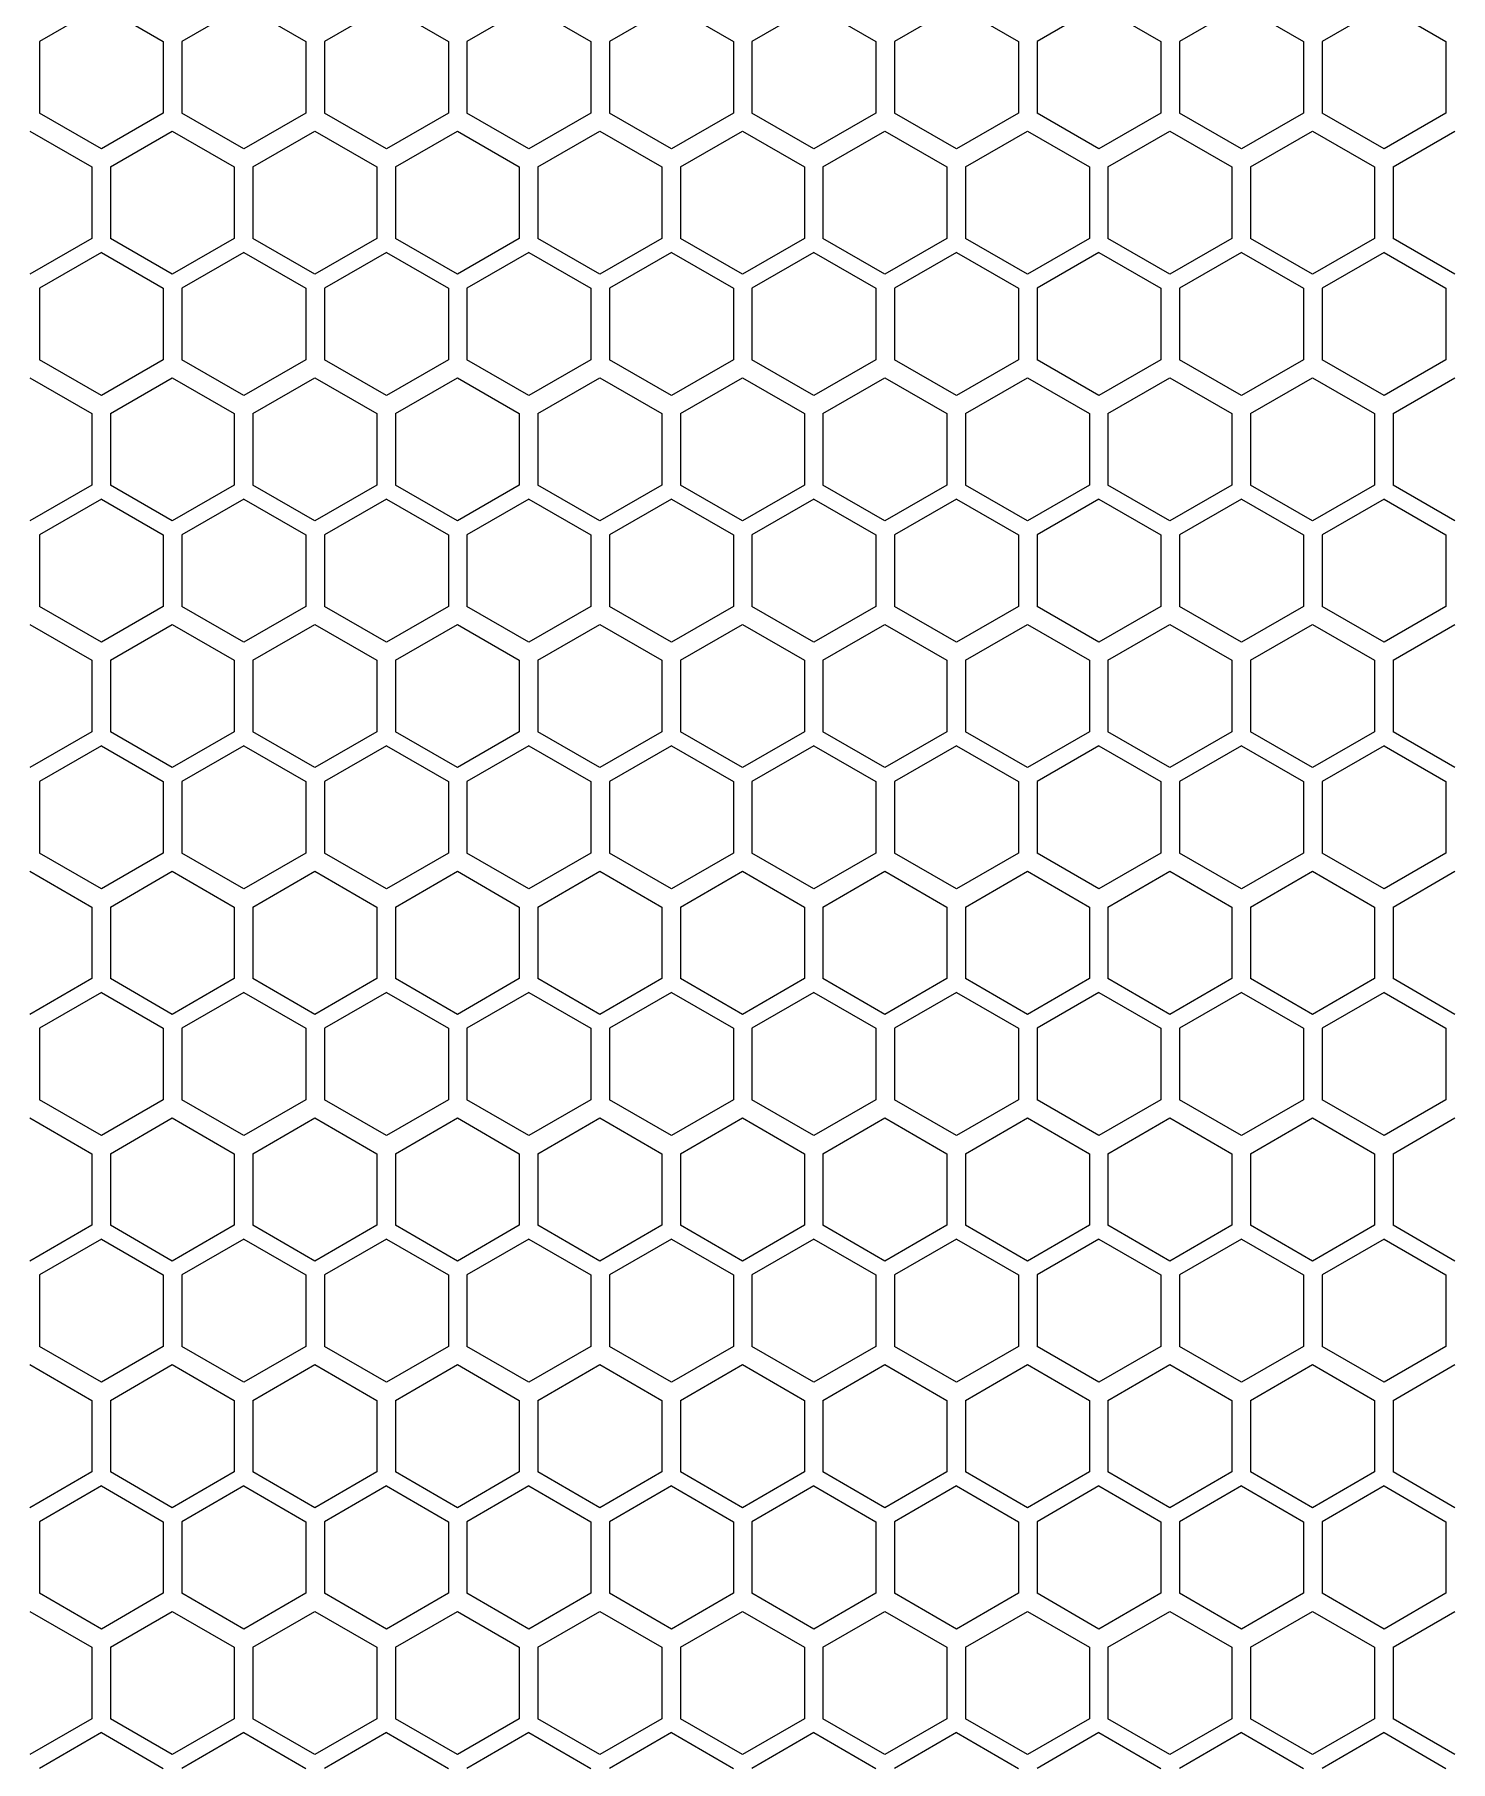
# Model space of a CAD drawing. Extents: x 61367 to 140945, y -1257 to 25588.
# Drawn here: x 73553.6 to 73645, y 15773.7 to 15885.2 of the extents above; entities that cross this region are included whole.
import ezdxf

# ---------------------------------------------------------------- set-up
doc = ezdxf.new("R2010")
doc.units = 0
doc.header["$MEASUREMENT"] = 0
doc.layers.get('0').update_dxf_attribs({"linetype": 'CONTINUOUS'})
doc.layers.add('4215-0412-2_0', color=7, linetype='CONTINUOUS')

# ---------------------------------------------------------------- blocks, each defined once
blk = doc.blocks.new('ERGRTHTHRT')
at = {"layer": '4215-0412-2_0', "color": 7, "linetype": 'Continuous'}
for p, q in [((-37616.3, -67806.57), (-37620.3, -67808.88)), ((-37616.3, -67806.57), (-37612.3, -67808.88)), ((-37607.1, -67806.57), (-37611.1, -67808.88)), ((-37607.1, -67806.57), (-37603.1, -67808.88)), ((-37597.9, -67806.57), (-37601.9, -67808.88)), ((-37597.9, -67806.57), (-37593.9, -67808.88)), ((-37588.7, -67806.57), (-37592.7, -67808.88)), ((-37588.7, -67806.57), (-37584.7, -67808.88)), ((-37579.5, -67806.57), (-37583.5, -67808.88)), ((-37579.5, -67806.57), (-37575.5, -67808.88)), ((-37570.3, -67806.57), (-37574.3, -67808.88)), ((-37570.3, -67806.57), (-37566.3, -67808.88)), ((-37561.1, -67806.57), (-37565.1, -67808.88)), ((-37561.1, -67806.57), (-37557.1, -67808.88)), ((-37551.9, -67806.57), (-37555.9, -67808.88)), ((-37551.9, -67806.57), (-37547.9, -67808.88)), ((-37542.7, -67806.57), (-37546.7, -67808.88)), ((-37542.7, -67806.57), (-37538.7, -67808.88)), ((-37533.5, -67806.57), (-37537.5, -67808.88)), ((-37533.5, -67806.57), (-37529.5, -67808.88)), ((-37620.3, -67808.88), (-37620.3, -67813.5)), ((-37612.3, -67808.88), (-37612.3, -67813.5)), ((-37611.1, -67808.88), (-37611.1, -67813.5)), ((-37603.1, -67808.88), (-37603.1, -67813.5)), ((-37601.9, -67808.88), (-37601.9, -67813.5)), ((-37593.9, -67808.88), (-37593.9, -67813.5)), ((-37592.7, -67808.88), (-37592.7, -67813.5)), ((-37584.7, -67808.88), (-37584.7, -67813.5)), ((-37583.5, -67808.88), (-37583.5, -67813.5)), ((-37575.5, -67808.88), (-37575.5, -67813.5)), ((-37574.3, -67808.88), (-37574.3, -67813.5)), ((-37566.3, -67808.88), (-37566.3, -67813.5)), ((-37565.1, -67808.88), (-37565.1, -67813.5)), ((-37557.1, -67808.88), (-37557.1, -67813.5)), ((-37555.9, -67808.88), (-37555.9, -67813.5)), ((-37547.9, -67808.88), (-37547.9, -67813.5)), ((-37546.7, -67808.88), (-37546.7, -67813.5)), ((-37538.7, -67808.88), (-37538.7, -67813.5)), ((-37537.5, -67808.88), (-37537.5, -67813.5)), ((-37529.5, -67808.88), (-37529.5, -67813.5)), ((-37616.3, -67815.81), (-37620.3, -67813.5)), ((-37612.3, -67813.5), (-37616.3, -67815.81)), ((-37607.1, -67815.81), (-37611.1, -67813.5)), ((-37603.1, -67813.5), (-37607.1, -67815.81)), ((-37597.9, -67815.81), (-37601.9, -67813.5)), ((-37593.9, -67813.5), (-37597.9, -67815.81)), ((-37588.7, -67815.81), (-37592.7, -67813.5)), ((-37584.7, -67813.5), (-37588.7, -67815.81)), ((-37579.5, -67815.81), (-37583.5, -67813.5)), ((-37575.5, -67813.5), (-37579.5, -67815.81)), ((-37570.3, -67815.81), (-37574.3, -67813.5)), ((-37566.3, -67813.5), (-37570.3, -67815.81)), ((-37561.1, -67815.81), (-37565.1, -67813.5)), ((-37557.1, -67813.5), (-37561.1, -67815.81)), ((-37551.9, -67815.81), (-37555.9, -67813.5)), ((-37547.9, -67813.5), (-37551.9, -67815.81)), ((-37542.7, -67815.81), (-37546.7, -67813.5)), ((-37538.7, -67813.5), (-37542.7, -67815.81)), ((-37533.5, -67815.81), (-37537.5, -67813.5)), ((-37529.5, -67813.5), (-37533.5, -67815.81)), ((-37620.92, -67814.67), (-37616.92, -67816.98)), ((-37615.72, -67816.98), (-37611.72, -67814.67)), ((-37611.72, -67814.67), (-37607.72, -67816.98)), ((-37606.52, -67816.98), (-37602.52, -67814.67)), ((-37602.52, -67814.67), (-37598.52, -67816.98)), ((-37597.32, -67816.98), (-37593.32, -67814.67)), ((-37593.32, -67814.67), (-37589.32, -67816.98)), ((-37588.12, -67816.98), (-37584.12, -67814.67)), ((-37584.12, -67814.67), (-37580.12, -67816.98)), ((-37578.92, -67816.98), (-37574.92, -67814.67)), ((-37574.92, -67814.67), (-37570.92, -67816.98)), ((-37569.72, -67816.98), (-37565.72, -67814.67)), ((-37565.72, -67814.67), (-37561.72, -67816.98)), ((-37560.52, -67816.98), (-37556.52, -67814.67)), ((-37556.52, -67814.67), (-37552.52, -67816.98)), ((-37551.32, -67816.98), (-37547.32, -67814.67)), ((-37547.32, -67814.67), (-37543.32, -67816.98)), ((-37542.12, -67816.98), (-37538.12, -67814.67)), ((-37538.12, -67814.67), (-37534.12, -67816.98)), ((-37532.92, -67816.98), (-37528.92, -67814.67)), ((-37616.92, -67816.98), (-37616.92, -67821.6)), ((-37615.72, -67816.98), (-37615.72, -67821.6)), ((-37607.72, -67816.98), (-37607.72, -67821.6)), ((-37606.52, -67816.98), (-37606.52, -67821.6)), ((-37598.52, -67816.98), (-37598.52, -67821.6)), ((-37597.32, -67816.98), (-37597.32, -67821.6)), ((-37589.32, -67816.98), (-37589.32, -67821.6)), ((-37588.12, -67816.98), (-37588.12, -67821.6)), ((-37580.12, -67816.98), (-37580.12, -67821.6)), ((-37578.92, -67816.98), (-37578.92, -67821.6)), ((-37570.92, -67816.98), (-37570.92, -67821.6)), ((-37569.72, -67816.98), (-37569.72, -67821.6)), ((-37561.72, -67816.98), (-37561.72, -67821.6)), ((-37560.52, -67816.98), (-37560.52, -67821.6)), ((-37552.52, -67816.98), (-37552.52, -67821.6)), ((-37551.32, -67816.98), (-37551.32, -67821.6)), ((-37543.32, -67816.98), (-37543.32, -67821.6)), ((-37542.12, -67816.98), (-37542.12, -67821.6)), ((-37534.12, -67816.98), (-37534.12, -67821.6)), ((-37532.92, -67816.98), (-37532.92, -67821.6)), ((-37616.92, -67821.6), (-37620.92, -67823.91)), ((-37616.3, -67822.5), (-37620.3, -67824.81)), ((-37616.3, -67822.5), (-37612.3, -67824.81)), ((-37611.72, -67823.91), (-37615.72, -67821.6)), ((-37607.72, -67821.6), (-37611.72, -67823.91)), ((-37607.1, -67822.5), (-37611.1, -67824.81)), ((-37607.1, -67822.5), (-37603.1, -67824.81)), ((-37602.52, -67823.91), (-37606.52, -67821.6)), ((-37598.52, -67821.6), (-37602.52, -67823.91)), ((-37597.9, -67822.5), (-37601.9, -67824.81)), ((-37597.9, -67822.5), (-37593.9, -67824.81)), ((-37593.32, -67823.91), (-37597.32, -67821.6)), ((-37589.32, -67821.6), (-37593.32, -67823.91)), ((-37588.7, -67822.5), (-37592.7, -67824.81)), ((-37588.7, -67822.5), (-37584.7, -67824.81)), ((-37584.12, -67823.91), (-37588.12, -67821.6)), ((-37580.12, -67821.6), (-37584.12, -67823.91)), ((-37579.5, -67822.5), (-37583.5, -67824.81)), ((-37579.5, -67822.5), (-37575.5, -67824.81)), ((-37574.92, -67823.91), (-37578.92, -67821.6)), ((-37570.92, -67821.6), (-37574.92, -67823.91)), ((-37570.3, -67822.5), (-37574.3, -67824.81)), ((-37570.3, -67822.5), (-37566.3, -67824.81)), ((-37565.72, -67823.91), (-37569.72, -67821.6)), ((-37561.72, -67821.6), (-37565.72, -67823.91)), ((-37561.1, -67822.5), (-37565.1, -67824.81)), ((-37561.1, -67822.5), (-37557.1, -67824.81)), ((-37556.52, -67823.91), (-37560.52, -67821.6)), ((-37552.52, -67821.6), (-37556.52, -67823.91)), ((-37551.9, -67822.5), (-37555.9, -67824.81)), ((-37551.9, -67822.5), (-37547.9, -67824.81)), ((-37547.32, -67823.91), (-37551.32, -67821.6)), ((-37543.32, -67821.6), (-37547.32, -67823.91)), ((-37542.7, -67822.5), (-37546.7, -67824.81)), ((-37542.7, -67822.5), (-37538.7, -67824.81)), ((-37538.12, -67823.91), (-37542.12, -67821.6)), ((-37534.12, -67821.6), (-37538.12, -67823.91)), ((-37533.5, -67822.5), (-37537.5, -67824.81)), ((-37533.5, -67822.5), (-37529.5, -67824.81)), ((-37528.92, -67823.91), (-37532.92, -67821.6)), ((-37620.3, -67824.81), (-37620.3, -67829.43)), ((-37612.3, -67824.81), (-37612.3, -67829.43)), ((-37611.1, -67824.81), (-37611.1, -67829.43)), ((-37603.1, -67824.81), (-37603.1, -67829.43)), ((-37601.9, -67824.81), (-37601.9, -67829.43)), ((-37593.9, -67824.81), (-37593.9, -67829.43)), ((-37592.7, -67824.81), (-37592.7, -67829.43)), ((-37584.7, -67824.81), (-37584.7, -67829.43)), ((-37583.5, -67824.81), (-37583.5, -67829.43)), ((-37575.5, -67824.81), (-37575.5, -67829.43)), ((-37574.3, -67824.81), (-37574.3, -67829.43)), ((-37566.3, -67824.81), (-37566.3, -67829.43)), ((-37565.1, -67824.81), (-37565.1, -67829.43)), ((-37557.1, -67824.81), (-37557.1, -67829.43)), ((-37555.9, -67824.81), (-37555.9, -67829.43)), ((-37547.9, -67824.81), (-37547.9, -67829.43)), ((-37546.7, -67824.81), (-37546.7, -67829.43)), ((-37538.7, -67824.81), (-37538.7, -67829.43)), ((-37537.5, -67824.81), (-37537.5, -67829.43)), ((-37529.5, -67824.81), (-37529.5, -67829.43)), ((-37616.3, -67831.74), (-37620.3, -67829.43)), ((-37612.3, -67829.43), (-37616.3, -67831.74)), ((-37607.1, -67831.74), (-37611.1, -67829.43)), ((-37603.1, -67829.43), (-37607.1, -67831.74)), ((-37597.9, -67831.74), (-37601.9, -67829.43)), ((-37593.9, -67829.43), (-37597.9, -67831.74)), ((-37588.7, -67831.74), (-37592.7, -67829.43)), ((-37584.7, -67829.43), (-37588.7, -67831.74)), ((-37579.5, -67831.74), (-37583.5, -67829.43)), ((-37575.5, -67829.43), (-37579.5, -67831.74)), ((-37570.3, -67831.74), (-37574.3, -67829.43)), ((-37566.3, -67829.43), (-37570.3, -67831.74)), ((-37561.1, -67831.74), (-37565.1, -67829.43)), ((-37557.1, -67829.43), (-37561.1, -67831.74)), ((-37551.9, -67831.74), (-37555.9, -67829.43)), ((-37547.9, -67829.43), (-37551.9, -67831.74)), ((-37542.7, -67831.74), (-37546.7, -67829.43)), ((-37538.7, -67829.43), (-37542.7, -67831.74)), ((-37533.5, -67831.74), (-37537.5, -67829.43)), ((-37529.5, -67829.43), (-37533.5, -67831.74)), ((-37620.92, -67830.6), (-37616.92, -67832.91)), ((-37615.72, -67832.91), (-37611.72, -67830.6)), ((-37611.72, -67830.6), (-37607.72, -67832.91)), ((-37606.52, -67832.91), (-37602.52, -67830.6)), ((-37602.52, -67830.6), (-37598.52, -67832.91)), ((-37597.32, -67832.91), (-37593.32, -67830.6)), ((-37593.32, -67830.6), (-37589.32, -67832.91)), ((-37588.12, -67832.91), (-37584.12, -67830.6)), ((-37584.12, -67830.6), (-37580.12, -67832.91)), ((-37578.92, -67832.91), (-37574.92, -67830.6)), ((-37574.92, -67830.6), (-37570.92, -67832.91)), ((-37569.72, -67832.91), (-37565.72, -67830.6)), ((-37565.72, -67830.6), (-37561.72, -67832.91)), ((-37560.52, -67832.91), (-37556.52, -67830.6)), ((-37556.52, -67830.6), (-37552.52, -67832.91)), ((-37551.32, -67832.91), (-37547.32, -67830.6)), ((-37547.32, -67830.6), (-37543.32, -67832.91)), ((-37542.12, -67832.91), (-37538.12, -67830.6)), ((-37538.12, -67830.6), (-37534.12, -67832.91)), ((-37532.92, -67832.91), (-37528.92, -67830.6)), ((-37616.92, -67832.91), (-37616.92, -67837.53)), ((-37615.72, -67832.91), (-37615.72, -67837.53)), ((-37607.72, -67832.91), (-37607.72, -67837.53)), ((-37606.52, -67832.91), (-37606.52, -67837.53)), ((-37598.52, -67832.91), (-37598.52, -67837.53)), ((-37597.32, -67832.91), (-37597.32, -67837.53)), ((-37589.32, -67832.91), (-37589.32, -67837.53)), ((-37588.12, -67832.91), (-37588.12, -67837.53)), ((-37580.12, -67832.91), (-37580.12, -67837.53)), ((-37578.92, -67832.91), (-37578.92, -67837.53)), ((-37570.92, -67832.91), (-37570.92, -67837.53)), ((-37569.72, -67832.91), (-37569.72, -67837.53)), ((-37561.72, -67832.91), (-37561.72, -67837.53)), ((-37560.52, -67832.91), (-37560.52, -67837.53)), ((-37552.52, -67832.91), (-37552.52, -67837.53)), ((-37551.32, -67832.91), (-37551.32, -67837.53)), ((-37543.32, -67832.91), (-37543.32, -67837.53)), ((-37542.12, -67832.91), (-37542.12, -67837.53)), ((-37534.12, -67832.91), (-37534.12, -67837.53)), ((-37532.92, -67832.91), (-37532.92, -67837.53)), ((-37616.92, -67837.53), (-37620.92, -67839.84)), ((-37611.72, -67839.84), (-37615.72, -67837.53)), ((-37607.72, -67837.53), (-37611.72, -67839.84)), ((-37602.52, -67839.84), (-37606.52, -67837.53)), ((-37598.52, -67837.53), (-37602.52, -67839.84)), ((-37593.32, -67839.84), (-37597.32, -67837.53)), ((-37589.32, -67837.53), (-37593.32, -67839.84)), ((-37584.12, -67839.84), (-37588.12, -67837.53)), ((-37580.12, -67837.53), (-37584.12, -67839.84)), ((-37574.92, -67839.84), (-37578.92, -67837.53)), ((-37570.92, -67837.53), (-37574.92, -67839.84)), ((-37565.72, -67839.84), (-37569.72, -67837.53)), ((-37561.72, -67837.53), (-37565.72, -67839.84)), ((-37556.52, -67839.84), (-37560.52, -67837.53)), ((-37552.52, -67837.53), (-37556.52, -67839.84)), ((-37547.32, -67839.84), (-37551.32, -67837.53)), ((-37543.32, -67837.53), (-37547.32, -67839.84)), ((-37538.12, -67839.84), (-37542.12, -67837.53)), ((-37534.12, -67837.53), (-37538.12, -67839.84)), ((-37528.92, -67839.84), (-37532.92, -67837.53)), ((-37616.3, -67838.43), (-37620.3, -67840.74)), ((-37616.3, -67838.43), (-37612.3, -67840.74)), ((-37607.1, -67838.43), (-37611.1, -67840.74)), ((-37607.1, -67838.43), (-37603.1, -67840.74)), ((-37597.9, -67838.43), (-37601.9, -67840.74)), ((-37597.9, -67838.43), (-37593.9, -67840.74)), ((-37588.7, -67838.43), (-37592.7, -67840.74)), ((-37588.7, -67838.43), (-37584.7, -67840.74)), ((-37579.5, -67838.43), (-37583.5, -67840.74)), ((-37579.5, -67838.43), (-37575.5, -67840.74)), ((-37570.3, -67838.43), (-37574.3, -67840.74)), ((-37570.3, -67838.43), (-37566.3, -67840.74)), ((-37561.1, -67838.43), (-37565.1, -67840.74)), ((-37561.1, -67838.43), (-37557.1, -67840.74)), ((-37551.9, -67838.43), (-37555.9, -67840.74)), ((-37551.9, -67838.43), (-37547.9, -67840.74)), ((-37542.7, -67838.43), (-37546.7, -67840.74)), ((-37542.7, -67838.43), (-37538.7, -67840.74)), ((-37533.5, -67838.43), (-37537.5, -67840.74)), ((-37533.5, -67838.43), (-37529.5, -67840.74)), ((-37620.3, -67840.74), (-37620.3, -67845.36)), ((-37612.3, -67840.74), (-37612.3, -67845.36)), ((-37611.1, -67840.74), (-37611.1, -67845.36)), ((-37603.1, -67840.74), (-37603.1, -67845.36)), ((-37601.9, -67840.74), (-37601.9, -67845.36)), ((-37593.9, -67840.74), (-37593.9, -67845.36)), ((-37592.7, -67840.74), (-37592.7, -67845.36)), ((-37584.7, -67840.74), (-37584.7, -67845.36)), ((-37583.5, -67840.74), (-37583.5, -67845.36)), ((-37575.5, -67840.74), (-37575.5, -67845.36)), ((-37574.3, -67840.74), (-37574.3, -67845.36)), ((-37566.3, -67840.74), (-37566.3, -67845.36)), ((-37565.1, -67840.74), (-37565.1, -67845.36)), ((-37557.1, -67840.74), (-37557.1, -67845.36)), ((-37555.9, -67840.74), (-37555.9, -67845.36)), ((-37547.9, -67840.74), (-37547.9, -67845.36)), ((-37546.7, -67840.74), (-37546.7, -67845.36)), ((-37538.7, -67840.74), (-37538.7, -67845.36)), ((-37537.5, -67840.74), (-37537.5, -67845.36)), ((-37529.5, -67840.74), (-37529.5, -67845.36)), ((-37616.3, -67847.67), (-37620.3, -67845.36)), ((-37612.3, -67845.36), (-37616.3, -67847.67)), ((-37607.1, -67847.67), (-37611.1, -67845.36)), ((-37603.1, -67845.36), (-37607.1, -67847.67)), ((-37597.9, -67847.67), (-37601.9, -67845.36)), ((-37593.9, -67845.36), (-37597.9, -67847.67)), ((-37588.7, -67847.67), (-37592.7, -67845.36)), ((-37584.7, -67845.36), (-37588.7, -67847.67)), ((-37579.5, -67847.67), (-37583.5, -67845.36)), ((-37575.5, -67845.36), (-37579.5, -67847.67)), ((-37570.3, -67847.67), (-37574.3, -67845.36)), ((-37566.3, -67845.36), (-37570.3, -67847.67)), ((-37561.1, -67847.67), (-37565.1, -67845.36)), ((-37557.1, -67845.36), (-37561.1, -67847.67)), ((-37551.9, -67847.67), (-37555.9, -67845.36)), ((-37547.9, -67845.36), (-37551.9, -67847.67)), ((-37542.7, -67847.67), (-37546.7, -67845.36)), ((-37538.7, -67845.36), (-37542.7, -67847.67)), ((-37533.5, -67847.67), (-37537.5, -67845.36)), ((-37529.5, -67845.36), (-37533.5, -67847.67)), ((-37620.92, -67846.53), (-37616.92, -67848.84)), ((-37615.72, -67848.84), (-37611.72, -67846.53)), ((-37611.72, -67846.53), (-37607.72, -67848.84)), ((-37606.52, -67848.84), (-37602.52, -67846.53)), ((-37602.52, -67846.53), (-37598.52, -67848.84)), ((-37597.32, -67848.84), (-37593.32, -67846.53)), ((-37593.32, -67846.53), (-37589.32, -67848.84)), ((-37588.12, -67848.84), (-37584.12, -67846.53)), ((-37584.12, -67846.53), (-37580.12, -67848.84)), ((-37578.92, -67848.84), (-37574.92, -67846.53)), ((-37574.92, -67846.53), (-37570.92, -67848.84)), ((-37569.72, -67848.84), (-37565.72, -67846.53)), ((-37565.72, -67846.53), (-37561.72, -67848.84)), ((-37560.52, -67848.84), (-37556.52, -67846.53)), ((-37556.52, -67846.53), (-37552.52, -67848.84)), ((-37551.32, -67848.84), (-37547.32, -67846.53)), ((-37547.32, -67846.53), (-37543.32, -67848.84)), ((-37542.12, -67848.84), (-37538.12, -67846.53)), ((-37538.12, -67846.53), (-37534.12, -67848.84)), ((-37532.92, -67848.84), (-37528.92, -67846.53)), ((-37616.92, -67848.84), (-37616.92, -67853.46)), ((-37615.72, -67848.84), (-37615.72, -67853.46)), ((-37607.72, -67848.84), (-37607.72, -67853.46)), ((-37606.52, -67848.84), (-37606.52, -67853.46)), ((-37598.52, -67848.84), (-37598.52, -67853.46)), ((-37597.32, -67848.84), (-37597.32, -67853.46)), ((-37589.32, -67848.84), (-37589.32, -67853.46)), ((-37588.12, -67848.84), (-37588.12, -67853.46)), ((-37580.12, -67848.84), (-37580.12, -67853.46)), ((-37578.92, -67848.84), (-37578.92, -67853.46)), ((-37570.92, -67848.84), (-37570.92, -67853.46)), ((-37569.72, -67848.84), (-37569.72, -67853.46)), ((-37561.72, -67848.84), (-37561.72, -67853.46)), ((-37560.52, -67848.84), (-37560.52, -67853.46)), ((-37552.52, -67848.84), (-37552.52, -67853.46)), ((-37551.32, -67848.84), (-37551.32, -67853.46)), ((-37543.32, -67848.84), (-37543.32, -67853.46)), ((-37542.12, -67848.84), (-37542.12, -67853.46)), ((-37534.12, -67848.84), (-37534.12, -67853.46)), ((-37532.92, -67848.84), (-37532.92, -67853.46)), ((-37616.92, -67853.46), (-37620.92, -67855.77)), ((-37611.72, -67855.77), (-37615.72, -67853.46)), ((-37607.72, -67853.46), (-37611.72, -67855.77)), ((-37602.52, -67855.77), (-37606.52, -67853.46)), ((-37598.52, -67853.46), (-37602.52, -67855.77)), ((-37593.32, -67855.77), (-37597.32, -67853.46)), ((-37589.32, -67853.46), (-37593.32, -67855.77)), ((-37584.12, -67855.77), (-37588.12, -67853.46)), ((-37580.12, -67853.46), (-37584.12, -67855.77)), ((-37574.92, -67855.77), (-37578.92, -67853.46)), ((-37570.92, -67853.46), (-37574.92, -67855.77)), ((-37565.72, -67855.77), (-37569.72, -67853.46)), ((-37561.72, -67853.46), (-37565.72, -67855.77)), ((-37556.52, -67855.77), (-37560.52, -67853.46)), ((-37552.52, -67853.46), (-37556.52, -67855.77)), ((-37547.32, -67855.77), (-37551.32, -67853.46)), ((-37543.32, -67853.46), (-37547.32, -67855.77)), ((-37538.12, -67855.77), (-37542.12, -67853.46)), ((-37534.12, -67853.46), (-37538.12, -67855.77)), ((-37528.92, -67855.77), (-37532.92, -67853.46)), ((-37616.3, -67854.36), (-37620.3, -67856.67)), ((-37616.3, -67854.36), (-37612.3, -67856.67)), ((-37607.1, -67854.36), (-37611.1, -67856.67)), ((-37607.1, -67854.36), (-37603.1, -67856.67)), ((-37597.9, -67854.36), (-37601.9, -67856.67)), ((-37597.9, -67854.36), (-37593.9, -67856.67)), ((-37588.7, -67854.36), (-37592.7, -67856.67)), ((-37588.7, -67854.36), (-37584.7, -67856.67)), ((-37579.5, -67854.36), (-37583.5, -67856.67)), ((-37579.5, -67854.36), (-37575.5, -67856.67)), ((-37570.3, -67854.36), (-37574.3, -67856.67)), ((-37570.3, -67854.36), (-37566.3, -67856.67)), ((-37561.1, -67854.36), (-37565.1, -67856.67)), ((-37561.1, -67854.36), (-37557.1, -67856.67)), ((-37551.9, -67854.36), (-37555.9, -67856.67)), ((-37551.9, -67854.36), (-37547.9, -67856.67)), ((-37542.7, -67854.36), (-37546.7, -67856.67)), ((-37542.7, -67854.36), (-37538.7, -67856.67)), ((-37533.5, -67854.36), (-37537.5, -67856.67)), ((-37533.5, -67854.36), (-37529.5, -67856.67)), ((-37620.3, -67856.67), (-37620.3, -67861.29)), ((-37612.3, -67856.67), (-37612.3, -67861.29)), ((-37611.1, -67856.67), (-37611.1, -67861.29)), ((-37603.1, -67856.67), (-37603.1, -67861.29)), ((-37601.9, -67856.67), (-37601.9, -67861.29)), ((-37593.9, -67856.67), (-37593.9, -67861.29)), ((-37592.7, -67856.67), (-37592.7, -67861.29)), ((-37584.7, -67856.67), (-37584.7, -67861.29)), ((-37583.5, -67856.67), (-37583.5, -67861.29)), ((-37575.5, -67856.67), (-37575.5, -67861.29)), ((-37574.3, -67856.67), (-37574.3, -67861.29)), ((-37566.3, -67856.67), (-37566.3, -67861.29)), ((-37565.1, -67856.67), (-37565.1, -67861.29)), ((-37557.1, -67856.67), (-37557.1, -67861.29)), ((-37555.9, -67856.67), (-37555.9, -67861.29)), ((-37547.9, -67856.67), (-37547.9, -67861.29)), ((-37546.7, -67856.67), (-37546.7, -67861.29)), ((-37538.7, -67856.67), (-37538.7, -67861.29)), ((-37537.5, -67856.67), (-37537.5, -67861.29)), ((-37529.5, -67856.67), (-37529.5, -67861.29)), ((-37616.3, -67863.6), (-37620.3, -67861.29)), ((-37612.3, -67861.29), (-37616.3, -67863.6)), ((-37607.1, -67863.6), (-37611.1, -67861.29)), ((-37603.1, -67861.29), (-37607.1, -67863.6)), ((-37597.9, -67863.6), (-37601.9, -67861.29)), ((-37593.9, -67861.29), (-37597.9, -67863.6)), ((-37588.7, -67863.6), (-37592.7, -67861.29)), ((-37584.7, -67861.29), (-37588.7, -67863.6)), ((-37579.5, -67863.6), (-37583.5, -67861.29)), ((-37575.5, -67861.29), (-37579.5, -67863.6)), ((-37570.3, -67863.6), (-37574.3, -67861.29)), ((-37566.3, -67861.29), (-37570.3, -67863.6)), ((-37561.1, -67863.6), (-37565.1, -67861.29)), ((-37557.1, -67861.29), (-37561.1, -67863.6)), ((-37551.9, -67863.6), (-37555.9, -67861.29)), ((-37547.9, -67861.29), (-37551.9, -67863.6)), ((-37542.7, -67863.6), (-37546.7, -67861.29)), ((-37538.7, -67861.29), (-37542.7, -67863.6)), ((-37533.5, -67863.6), (-37537.5, -67861.29)), ((-37529.5, -67861.29), (-37533.5, -67863.6)), ((-37620.92, -67862.46), (-37616.92, -67864.77)), ((-37615.72, -67864.77), (-37611.72, -67862.46)), ((-37611.72, -67862.46), (-37607.72, -67864.77)), ((-37606.52, -67864.77), (-37602.52, -67862.46)), ((-37602.52, -67862.46), (-37598.52, -67864.77)), ((-37597.32, -67864.77), (-37593.32, -67862.46)), ((-37593.32, -67862.46), (-37589.32, -67864.77)), ((-37588.12, -67864.77), (-37584.12, -67862.46)), ((-37584.12, -67862.46), (-37580.12, -67864.77)), ((-37578.92, -67864.77), (-37574.92, -67862.46)), ((-37574.92, -67862.46), (-37570.92, -67864.77)), ((-37569.72, -67864.77), (-37565.72, -67862.46)), ((-37565.72, -67862.46), (-37561.72, -67864.77)), ((-37560.52, -67864.77), (-37556.52, -67862.46)), ((-37556.52, -67862.46), (-37552.52, -67864.77)), ((-37551.32, -67864.77), (-37547.32, -67862.46)), ((-37547.32, -67862.46), (-37543.32, -67864.77)), ((-37542.12, -67864.77), (-37538.12, -67862.46)), ((-37538.12, -67862.46), (-37534.12, -67864.77)), ((-37532.92, -67864.77), (-37528.92, -67862.46)), ((-37616.92, -67864.77), (-37616.92, -67869.39)), ((-37615.72, -67864.77), (-37615.72, -67869.39)), ((-37607.72, -67864.77), (-37607.72, -67869.39)), ((-37606.52, -67864.77), (-37606.52, -67869.39)), ((-37598.52, -67864.77), (-37598.52, -67869.39)), ((-37597.32, -67864.77), (-37597.32, -67869.39)), ((-37589.32, -67864.77), (-37589.32, -67869.39)), ((-37588.12, -67864.77), (-37588.12, -67869.39)), ((-37580.12, -67864.77), (-37580.12, -67869.39)), ((-37578.92, -67864.77), (-37578.92, -67869.39)), ((-37570.92, -67864.77), (-37570.92, -67869.39)), ((-37569.72, -67864.77), (-37569.72, -67869.39)), ((-37561.72, -67864.77), (-37561.72, -67869.39)), ((-37560.52, -67864.77), (-37560.52, -67869.39)), ((-37552.52, -67864.77), (-37552.52, -67869.39)), ((-37551.32, -67864.77), (-37551.32, -67869.39)), ((-37543.32, -67864.77), (-37543.32, -67869.39)), ((-37542.12, -67864.77), (-37542.12, -67869.39)), ((-37534.12, -67864.77), (-37534.12, -67869.39)), ((-37532.92, -67864.77), (-37532.92, -67869.39)), ((-37616.92, -67869.39), (-37620.92, -67871.7)), ((-37611.72, -67871.7), (-37615.72, -67869.39)), ((-37607.72, -67869.39), (-37611.72, -67871.7)), ((-37602.52, -67871.7), (-37606.52, -67869.39)), ((-37598.52, -67869.39), (-37602.52, -67871.7)), ((-37593.32, -67871.7), (-37597.32, -67869.39)), ((-37589.32, -67869.39), (-37593.32, -67871.7)), ((-37584.12, -67871.7), (-37588.12, -67869.39)), ((-37580.12, -67869.39), (-37584.12, -67871.7)), ((-37574.92, -67871.7), (-37578.92, -67869.39)), ((-37570.92, -67869.39), (-37574.92, -67871.7)), ((-37565.72, -67871.7), (-37569.72, -67869.39)), ((-37561.72, -67869.39), (-37565.72, -67871.7)), ((-37556.52, -67871.7), (-37560.52, -67869.39)), ((-37552.52, -67869.39), (-37556.52, -67871.7)), ((-37547.32, -67871.7), (-37551.32, -67869.39)), ((-37543.32, -67869.39), (-37547.32, -67871.7)), ((-37538.12, -67871.7), (-37542.12, -67869.39)), ((-37534.12, -67869.39), (-37538.12, -67871.7)), ((-37528.92, -67871.7), (-37532.92, -67869.39)), ((-37616.3, -67870.29), (-37620.3, -67872.6)), ((-37616.3, -67870.29), (-37612.3, -67872.6)), ((-37607.1, -67870.29), (-37611.1, -67872.6)), ((-37607.1, -67870.29), (-37603.1, -67872.6)), ((-37597.9, -67870.29), (-37601.9, -67872.6)), ((-37597.9, -67870.29), (-37593.9, -67872.6)), ((-37588.7, -67870.29), (-37592.7, -67872.6)), ((-37588.7, -67870.29), (-37584.7, -67872.6)), ((-37579.5, -67870.29), (-37583.5, -67872.6)), ((-37579.5, -67870.29), (-37575.5, -67872.6)), ((-37570.3, -67870.29), (-37574.3, -67872.6)), ((-37570.3, -67870.29), (-37566.3, -67872.6)), ((-37561.1, -67870.29), (-37565.1, -67872.6)), ((-37561.1, -67870.29), (-37557.1, -67872.6)), ((-37551.9, -67870.29), (-37555.9, -67872.6)), ((-37551.9, -67870.29), (-37547.9, -67872.6)), ((-37542.7, -67870.29), (-37546.7, -67872.6)), ((-37542.7, -67870.29), (-37538.7, -67872.6)), ((-37533.5, -67870.29), (-37537.5, -67872.6)), ((-37533.5, -67870.29), (-37529.5, -67872.6)), ((-37620.3, -67872.6), (-37620.3, -67877.22)), ((-37612.3, -67872.6), (-37612.3, -67877.22)), ((-37611.1, -67872.6), (-37611.1, -67877.22)), ((-37603.1, -67872.6), (-37603.1, -67877.22)), ((-37601.9, -67872.6), (-37601.9, -67877.22)), ((-37593.9, -67872.6), (-37593.9, -67877.22)), ((-37592.7, -67872.6), (-37592.7, -67877.22)), ((-37584.7, -67872.6), (-37584.7, -67877.22)), ((-37583.5, -67872.6), (-37583.5, -67877.22)), ((-37575.5, -67872.6), (-37575.5, -67877.22)), ((-37574.3, -67872.6), (-37574.3, -67877.22)), ((-37566.3, -67872.6), (-37566.3, -67877.22)), ((-37565.1, -67872.6), (-37565.1, -67877.22)), ((-37557.1, -67872.6), (-37557.1, -67877.22)), ((-37555.9, -67872.6), (-37555.9, -67877.22)), ((-37547.9, -67872.6), (-37547.9, -67877.22)), ((-37546.7, -67872.6), (-37546.7, -67877.22)), ((-37538.7, -67872.6), (-37538.7, -67877.22)), ((-37537.5, -67872.6), (-37537.5, -67877.22)), ((-37529.5, -67872.6), (-37529.5, -67877.22)), ((-37616.3, -67879.53), (-37620.3, -67877.22)), ((-37612.3, -67877.22), (-37616.3, -67879.53)), ((-37607.1, -67879.53), (-37611.1, -67877.22)), ((-37603.1, -67877.22), (-37607.1, -67879.53)), ((-37597.9, -67879.53), (-37601.9, -67877.22)), ((-37593.9, -67877.22), (-37597.9, -67879.53)), ((-37588.7, -67879.53), (-37592.7, -67877.22)), ((-37584.7, -67877.22), (-37588.7, -67879.53)), ((-37579.5, -67879.53), (-37583.5, -67877.22)), ((-37575.5, -67877.22), (-37579.5, -67879.53)), ((-37570.3, -67879.53), (-37574.3, -67877.22)), ((-37566.3, -67877.22), (-37570.3, -67879.53)), ((-37561.1, -67879.53), (-37565.1, -67877.22)), ((-37557.1, -67877.22), (-37561.1, -67879.53)), ((-37551.9, -67879.53), (-37555.9, -67877.22)), ((-37547.9, -67877.22), (-37551.9, -67879.53)), ((-37542.7, -67879.53), (-37546.7, -67877.22)), ((-37538.7, -67877.22), (-37542.7, -67879.53)), ((-37533.5, -67879.53), (-37537.5, -67877.22)), ((-37529.5, -67877.22), (-37533.5, -67879.53)), ((-37620.92, -67878.39), (-37616.92, -67880.7)), ((-37615.72, -67880.7), (-37611.72, -67878.39)), ((-37611.72, -67878.39), (-37607.72, -67880.7)), ((-37606.52, -67880.7), (-37602.52, -67878.39)), ((-37602.52, -67878.39), (-37598.52, -67880.7)), ((-37597.32, -67880.7), (-37593.32, -67878.39)), ((-37593.32, -67878.39), (-37589.32, -67880.7)), ((-37588.12, -67880.7), (-37584.12, -67878.39)), ((-37584.12, -67878.39), (-37580.12, -67880.7)), ((-37578.92, -67880.7), (-37574.92, -67878.39)), ((-37574.92, -67878.39), (-37570.92, -67880.7)), ((-37569.72, -67880.7), (-37565.72, -67878.39)), ((-37565.72, -67878.39), (-37561.72, -67880.7)), ((-37560.52, -67880.7), (-37556.52, -67878.39)), ((-37556.52, -67878.39), (-37552.52, -67880.7)), ((-37551.32, -67880.7), (-37547.32, -67878.39)), ((-37547.32, -67878.39), (-37543.32, -67880.7)), ((-37542.12, -67880.7), (-37538.12, -67878.39)), ((-37538.12, -67878.39), (-37534.12, -67880.7)), ((-37532.92, -67880.7), (-37528.92, -67878.39)), ((-37616.92, -67880.7), (-37616.92, -67885.32)), ((-37615.72, -67880.7), (-37615.72, -67885.32)), ((-37607.72, -67880.7), (-37607.72, -67885.32)), ((-37606.52, -67880.7), (-37606.52, -67885.32)), ((-37598.52, -67880.7), (-37598.52, -67885.32)), ((-37597.32, -67880.7), (-37597.32, -67885.32)), ((-37589.32, -67880.7), (-37589.32, -67885.32)), ((-37588.12, -67880.7), (-37588.12, -67885.32)), ((-37580.12, -67880.7), (-37580.12, -67885.32)), ((-37578.92, -67880.7), (-37578.92, -67885.32)), ((-37570.92, -67880.7), (-37570.92, -67885.32)), ((-37569.72, -67880.7), (-37569.72, -67885.32)), ((-37561.72, -67880.7), (-37561.72, -67885.32)), ((-37560.52, -67880.7), (-37560.52, -67885.32)), ((-37552.52, -67880.7), (-37552.52, -67885.32)), ((-37551.32, -67880.7), (-37551.32, -67885.32)), ((-37543.32, -67880.7), (-37543.32, -67885.32)), ((-37542.12, -67880.7), (-37542.12, -67885.32)), ((-37534.12, -67880.7), (-37534.12, -67885.32)), ((-37532.92, -67880.7), (-37532.92, -67885.32)), ((-37616.92, -67885.32), (-37620.92, -67887.63)), ((-37611.72, -67887.63), (-37615.72, -67885.32)), ((-37607.72, -67885.32), (-37611.72, -67887.63)), ((-37602.52, -67887.63), (-37606.52, -67885.32)), ((-37598.52, -67885.32), (-37602.52, -67887.63)), ((-37593.32, -67887.63), (-37597.32, -67885.32)), ((-37589.32, -67885.32), (-37593.32, -67887.63)), ((-37584.12, -67887.63), (-37588.12, -67885.32)), ((-37580.12, -67885.32), (-37584.12, -67887.63)), ((-37574.92, -67887.63), (-37578.92, -67885.32)), ((-37570.92, -67885.32), (-37574.92, -67887.63)), ((-37565.72, -67887.63), (-37569.72, -67885.32)), ((-37561.72, -67885.32), (-37565.72, -67887.63)), ((-37556.52, -67887.63), (-37560.52, -67885.32)), ((-37552.52, -67885.32), (-37556.52, -67887.63)), ((-37547.32, -67887.63), (-37551.32, -67885.32)), ((-37543.32, -67885.32), (-37547.32, -67887.63)), ((-37538.12, -67887.63), (-37542.12, -67885.32)), ((-37534.12, -67885.32), (-37538.12, -67887.63)), ((-37528.92, -67887.63), (-37532.92, -67885.32)), ((-37616.3, -67886.22), (-37620.3, -67888.53)), ((-37616.3, -67886.22), (-37612.3, -67888.53)), ((-37607.1, -67886.22), (-37611.1, -67888.53)), ((-37607.1, -67886.22), (-37603.1, -67888.53)), ((-37597.9, -67886.22), (-37601.9, -67888.53)), ((-37597.9, -67886.22), (-37593.9, -67888.53)), ((-37588.7, -67886.22), (-37592.7, -67888.53)), ((-37588.7, -67886.22), (-37584.7, -67888.53)), ((-37579.5, -67886.22), (-37583.5, -67888.53)), ((-37579.5, -67886.22), (-37575.5, -67888.53)), ((-37570.3, -67886.22), (-37574.3, -67888.53)), ((-37570.3, -67886.22), (-37566.3, -67888.53)), ((-37561.1, -67886.22), (-37565.1, -67888.53)), ((-37561.1, -67886.22), (-37557.1, -67888.53)), ((-37551.9, -67886.22), (-37555.9, -67888.53)), ((-37551.9, -67886.22), (-37547.9, -67888.53)), ((-37542.7, -67886.22), (-37546.7, -67888.53)), ((-37542.7, -67886.22), (-37538.7, -67888.53)), ((-37533.5, -67886.22), (-37537.5, -67888.53)), ((-37533.5, -67886.22), (-37529.5, -67888.53)), ((-37620.3, -67888.53), (-37620.3, -67893.15)), ((-37612.3, -67888.53), (-37612.3, -67893.15)), ((-37611.1, -67888.53), (-37611.1, -67893.15)), ((-37603.1, -67888.53), (-37603.1, -67893.15)), ((-37601.9, -67888.53), (-37601.9, -67893.15)), ((-37593.9, -67888.53), (-37593.9, -67893.15)), ((-37592.7, -67888.53), (-37592.7, -67893.15)), ((-37584.7, -67888.53), (-37584.7, -67893.15)), ((-37583.5, -67888.53), (-37583.5, -67893.15)), ((-37575.5, -67888.53), (-37575.5, -67893.15)), ((-37574.3, -67888.53), (-37574.3, -67893.15)), ((-37566.3, -67888.53), (-37566.3, -67893.15)), ((-37565.1, -67888.53), (-37565.1, -67893.15)), ((-37557.1, -67888.53), (-37557.1, -67893.15)), ((-37555.9, -67888.53), (-37555.9, -67893.15)), ((-37547.9, -67888.53), (-37547.9, -67893.15)), ((-37546.7, -67888.53), (-37546.7, -67893.15)), ((-37538.7, -67888.53), (-37538.7, -67893.15)), ((-37537.5, -67888.53), (-37537.5, -67893.15)), ((-37529.5, -67888.53), (-37529.5, -67893.15)), ((-37616.3, -67895.46), (-37620.3, -67893.15)), ((-37612.3, -67893.15), (-37616.3, -67895.46)), ((-37607.1, -67895.46), (-37611.1, -67893.15)), ((-37603.1, -67893.15), (-37607.1, -67895.46)), ((-37597.9, -67895.46), (-37601.9, -67893.15)), ((-37593.9, -67893.15), (-37597.9, -67895.46)), ((-37588.7, -67895.46), (-37592.7, -67893.15)), ((-37584.7, -67893.15), (-37588.7, -67895.46)), ((-37579.5, -67895.46), (-37583.5, -67893.15)), ((-37575.5, -67893.15), (-37579.5, -67895.46)), ((-37570.3, -67895.46), (-37574.3, -67893.15)), ((-37566.3, -67893.15), (-37570.3, -67895.46)), ((-37561.1, -67895.46), (-37565.1, -67893.15)), ((-37557.1, -67893.15), (-37561.1, -67895.46)), ((-37551.9, -67895.46), (-37555.9, -67893.15)), ((-37547.9, -67893.15), (-37551.9, -67895.46)), ((-37542.7, -67895.46), (-37546.7, -67893.15)), ((-37538.7, -67893.15), (-37542.7, -67895.46)), ((-37533.5, -67895.46), (-37537.5, -67893.15)), ((-37529.5, -67893.15), (-37533.5, -67895.46)), ((-37620.92, -67894.32), (-37616.92, -67896.63)), ((-37615.72, -67896.63), (-37611.72, -67894.32)), ((-37611.72, -67894.32), (-37607.72, -67896.63)), ((-37606.52, -67896.63), (-37602.52, -67894.32)), ((-37602.52, -67894.32), (-37598.52, -67896.63)), ((-37597.32, -67896.63), (-37593.32, -67894.32)), ((-37593.32, -67894.32), (-37589.32, -67896.63)), ((-37588.12, -67896.63), (-37584.12, -67894.32)), ((-37584.12, -67894.32), (-37580.12, -67896.63)), ((-37578.92, -67896.63), (-37574.92, -67894.32)), ((-37574.92, -67894.32), (-37570.92, -67896.63)), ((-37569.72, -67896.63), (-37565.72, -67894.32)), ((-37565.72, -67894.32), (-37561.72, -67896.63)), ((-37560.52, -67896.63), (-37556.52, -67894.32)), ((-37556.52, -67894.32), (-37552.52, -67896.63)), ((-37551.32, -67896.63), (-37547.32, -67894.32)), ((-37547.32, -67894.32), (-37543.32, -67896.63)), ((-37542.12, -67896.63), (-37538.12, -67894.32)), ((-37538.12, -67894.32), (-37534.12, -67896.63)), ((-37532.92, -67896.63), (-37528.92, -67894.32)), ((-37616.92, -67896.63), (-37616.92, -67901.25)), ((-37615.72, -67896.63), (-37615.72, -67901.25)), ((-37607.72, -67896.63), (-37607.72, -67901.25)), ((-37606.52, -67896.63), (-37606.52, -67901.25)), ((-37598.52, -67896.63), (-37598.52, -67901.25)), ((-37597.32, -67896.63), (-37597.32, -67901.25)), ((-37589.32, -67896.63), (-37589.32, -67901.25)), ((-37588.12, -67896.63), (-37588.12, -67901.25)), ((-37580.12, -67896.63), (-37580.12, -67901.25)), ((-37578.92, -67896.63), (-37578.92, -67901.25)), ((-37570.92, -67896.63), (-37570.92, -67901.25)), ((-37569.72, -67896.63), (-37569.72, -67901.25)), ((-37561.72, -67896.63), (-37561.72, -67901.25)), ((-37560.52, -67896.63), (-37560.52, -67901.25)), ((-37552.52, -67896.63), (-37552.52, -67901.25)), ((-37551.32, -67896.63), (-37551.32, -67901.25)), ((-37543.32, -67896.63), (-37543.32, -67901.25)), ((-37542.12, -67896.63), (-37542.12, -67901.25)), ((-37534.12, -67896.63), (-37534.12, -67901.25)), ((-37532.92, -67896.63), (-37532.92, -67901.25)), ((-37616.92, -67901.25), (-37620.92, -67903.56)), ((-37611.72, -67903.56), (-37615.72, -67901.25)), ((-37607.72, -67901.25), (-37611.72, -67903.56)), ((-37602.52, -67903.56), (-37606.52, -67901.25)), ((-37598.52, -67901.25), (-37602.52, -67903.56)), ((-37593.32, -67903.56), (-37597.32, -67901.25)), ((-37589.32, -67901.25), (-37593.32, -67903.56)), ((-37584.12, -67903.56), (-37588.12, -67901.25)), ((-37580.12, -67901.25), (-37584.12, -67903.56)), ((-37574.92, -67903.56), (-37578.92, -67901.25)), ((-37570.92, -67901.25), (-37574.92, -67903.56)), ((-37565.72, -67903.56), (-37569.72, -67901.25)), ((-37561.72, -67901.25), (-37565.72, -67903.56)), ((-37556.52, -67903.56), (-37560.52, -67901.25)), ((-37552.52, -67901.25), (-37556.52, -67903.56)), ((-37547.32, -67903.56), (-37551.32, -67901.25)), ((-37543.32, -67901.25), (-37547.32, -67903.56)), ((-37538.12, -67903.56), (-37542.12, -67901.25)), ((-37534.12, -67901.25), (-37538.12, -67903.56)), ((-37528.92, -67903.56), (-37532.92, -67901.25)), ((-37616.3, -67902.15), (-37620.3, -67904.46)), ((-37616.3, -67902.15), (-37612.3, -67904.46)), ((-37607.1, -67902.15), (-37611.1, -67904.46)), ((-37607.1, -67902.15), (-37603.1, -67904.46)), ((-37597.9, -67902.15), (-37601.9, -67904.46)), ((-37597.9, -67902.15), (-37593.9, -67904.46)), ((-37588.7, -67902.15), (-37592.7, -67904.46)), ((-37588.7, -67902.15), (-37584.7, -67904.46)), ((-37579.5, -67902.15), (-37583.5, -67904.46)), ((-37579.5, -67902.15), (-37575.5, -67904.46)), ((-37570.3, -67902.15), (-37574.3, -67904.46)), ((-37570.3, -67902.15), (-37566.3, -67904.46)), ((-37561.1, -67902.15), (-37565.1, -67904.46)), ((-37561.1, -67902.15), (-37557.1, -67904.46)), ((-37551.9, -67902.15), (-37555.9, -67904.46)), ((-37551.9, -67902.15), (-37547.9, -67904.46)), ((-37542.7, -67902.15), (-37546.7, -67904.46)), ((-37542.7, -67902.15), (-37538.7, -67904.46)), ((-37533.5, -67902.15), (-37537.5, -67904.46)), ((-37533.5, -67902.15), (-37529.5, -67904.46)), ((-37620.3, -67904.46), (-37620.3, -67909.08)), ((-37612.3, -67904.46), (-37612.3, -67909.08)), ((-37611.1, -67904.46), (-37611.1, -67909.08)), ((-37603.1, -67904.46), (-37603.1, -67909.08)), ((-37601.9, -67904.46), (-37601.9, -67909.08)), ((-37593.9, -67904.46), (-37593.9, -67909.08)), ((-37592.7, -67904.46), (-37592.7, -67909.08)), ((-37584.7, -67904.46), (-37584.7, -67909.08)), ((-37583.5, -67904.46), (-37583.5, -67909.08)), ((-37575.5, -67904.46), (-37575.5, -67909.08)), ((-37574.3, -67904.46), (-37574.3, -67909.08)), ((-37566.3, -67904.46), (-37566.3, -67909.08)), ((-37565.1, -67904.46), (-37565.1, -67909.08)), ((-37557.1, -67904.46), (-37557.1, -67909.08)), ((-37555.9, -67904.46), (-37555.9, -67909.08)), ((-37547.9, -67904.46), (-37547.9, -67909.08)), ((-37546.7, -67904.46), (-37546.7, -67909.08)), ((-37538.7, -67904.46), (-37538.7, -67909.08)), ((-37537.5, -67904.46), (-37537.5, -67909.08)), ((-37529.5, -67904.46), (-37529.5, -67909.08)), ((-37616.3, -67911.39), (-37620.3, -67909.08)), ((-37612.3, -67909.08), (-37616.3, -67911.39)), ((-37607.1, -67911.39), (-37611.1, -67909.08)), ((-37603.1, -67909.08), (-37607.1, -67911.39)), ((-37597.9, -67911.39), (-37601.9, -67909.08)), ((-37593.9, -67909.08), (-37597.9, -67911.39)), ((-37588.7, -67911.39), (-37592.7, -67909.08)), ((-37584.7, -67909.08), (-37588.7, -67911.39)), ((-37579.5, -67911.39), (-37583.5, -67909.08)), ((-37575.5, -67909.08), (-37579.5, -67911.39)), ((-37570.3, -67911.39), (-37574.3, -67909.08)), ((-37566.3, -67909.08), (-37570.3, -67911.39)), ((-37561.1, -67911.39), (-37565.1, -67909.08)), ((-37557.1, -67909.08), (-37561.1, -67911.39)), ((-37551.9, -67911.39), (-37555.9, -67909.08)), ((-37547.9, -67909.08), (-37551.9, -67911.39)), ((-37542.7, -67911.39), (-37546.7, -67909.08)), ((-37538.7, -67909.08), (-37542.7, -67911.39)), ((-37533.5, -67911.39), (-37537.5, -67909.08)), ((-37529.5, -67909.08), (-37533.5, -67911.39)), ((-37620.92, -67910.25), (-37616.92, -67912.56)), ((-37615.72, -67912.56), (-37611.72, -67910.25)), ((-37611.72, -67910.25), (-37607.72, -67912.56)), ((-37606.52, -67912.56), (-37602.52, -67910.25)), ((-37602.52, -67910.25), (-37598.52, -67912.56)), ((-37597.32, -67912.56), (-37593.32, -67910.25)), ((-37593.32, -67910.25), (-37589.32, -67912.56)), ((-37588.12, -67912.56), (-37584.12, -67910.25)), ((-37584.12, -67910.25), (-37580.12, -67912.56)), ((-37578.92, -67912.56), (-37574.92, -67910.25)), ((-37574.92, -67910.25), (-37570.92, -67912.56)), ((-37569.72, -67912.56), (-37565.72, -67910.25)), ((-37565.72, -67910.25), (-37561.72, -67912.56)), ((-37560.52, -67912.56), (-37556.52, -67910.25)), ((-37556.52, -67910.25), (-37552.52, -67912.56)), ((-37551.32, -67912.56), (-37547.32, -67910.25)), ((-37547.32, -67910.25), (-37543.32, -67912.56)), ((-37542.12, -67912.56), (-37538.12, -67910.25)), ((-37538.12, -67910.25), (-37534.12, -67912.56)), ((-37532.92, -67912.56), (-37528.92, -67910.25)), ((-37616.92, -67912.56), (-37616.92, -67917.18)), ((-37615.72, -67912.56), (-37615.72, -67917.18)), ((-37607.72, -67912.56), (-37607.72, -67917.18)), ((-37606.52, -67912.56), (-37606.52, -67917.18)), ((-37598.52, -67912.56), (-37598.52, -67917.18)), ((-37597.32, -67912.56), (-37597.32, -67917.18)), ((-37589.32, -67912.56), (-37589.32, -67917.18)), ((-37588.12, -67912.56), (-37588.12, -67917.18)), ((-37580.12, -67912.56), (-37580.12, -67917.18)), ((-37578.92, -67912.56), (-37578.92, -67917.18)), ((-37570.92, -67912.56), (-37570.92, -67917.18)), ((-37569.72, -67912.56), (-37569.72, -67917.18)), ((-37561.72, -67912.56), (-37561.72, -67917.18)), ((-37560.52, -67912.56), (-37560.52, -67917.18)), ((-37552.52, -67912.56), (-37552.52, -67917.18)), ((-37551.32, -67912.56), (-37551.32, -67917.18)), ((-37543.32, -67912.56), (-37543.32, -67917.18)), ((-37542.12, -67912.56), (-37542.12, -67917.18)), ((-37534.12, -67912.56), (-37534.12, -67917.18)), ((-37532.92, -67912.56), (-37532.92, -67917.18)), ((-37616.92, -67917.18), (-37620.92, -67919.49)), ((-37611.72, -67919.49), (-37615.72, -67917.18)), ((-37607.72, -67917.18), (-37611.72, -67919.49)), ((-37602.52, -67919.49), (-37606.52, -67917.18)), ((-37598.52, -67917.18), (-37602.52, -67919.49)), ((-37593.32, -67919.49), (-37597.32, -67917.18)), ((-37589.32, -67917.18), (-37593.32, -67919.49)), ((-37584.12, -67919.49), (-37588.12, -67917.18)), ((-37580.12, -67917.18), (-37584.12, -67919.49)), ((-37574.92, -67919.49), (-37578.92, -67917.18)), ((-37570.92, -67917.18), (-37574.92, -67919.49)), ((-37565.72, -67919.49), (-37569.72, -67917.18)), ((-37561.72, -67917.18), (-37565.72, -67919.49)), ((-37556.52, -67919.49), (-37560.52, -67917.18)), ((-37552.52, -67917.18), (-37556.52, -67919.49)), ((-37547.32, -67919.49), (-37551.32, -67917.18)), ((-37543.32, -67917.18), (-37547.32, -67919.49)), ((-37538.12, -67919.49), (-37542.12, -67917.18)), ((-37534.12, -67917.18), (-37538.12, -67919.49)), ((-37528.92, -67919.49), (-37532.92, -67917.18)), ((-37616.3, -67918.08), (-37620.3, -67920.39)), ((-37616.3, -67918.08), (-37612.3, -67920.39)), ((-37607.1, -67918.08), (-37611.1, -67920.39)), ((-37607.1, -67918.08), (-37603.1, -67920.39)), ((-37597.9, -67918.08), (-37601.9, -67920.39)), ((-37597.9, -67918.08), (-37593.9, -67920.39)), ((-37588.7, -67918.08), (-37592.7, -67920.39)), ((-37588.7, -67918.08), (-37584.7, -67920.39)), ((-37579.5, -67918.08), (-37583.5, -67920.39)), ((-37579.5, -67918.08), (-37575.5, -67920.39)), ((-37570.3, -67918.08), (-37574.3, -67920.39)), ((-37570.3, -67918.08), (-37566.3, -67920.39)), ((-37561.1, -67918.08), (-37565.1, -67920.39)), ((-37561.1, -67918.08), (-37557.1, -67920.39)), ((-37551.9, -67918.08), (-37555.9, -67920.39)), ((-37551.9, -67918.08), (-37547.9, -67920.39)), ((-37542.7, -67918.08), (-37546.7, -67920.39)), ((-37542.7, -67918.08), (-37538.7, -67920.39)), ((-37533.5, -67918.08), (-37537.5, -67920.39)), ((-37533.5, -67918.08), (-37529.5, -67920.39))]:
    blk.add_line(p, q, dxfattribs=at)

msp = doc.modelspace()

# ---------------------------------------------------------------- block references
at = {"lineweight": -3}
msp.add_blockref('ERGRTHTHRT', (111174.232, 83693.606), dxfattribs=at)

doc.saveas('drawing.dxf')
